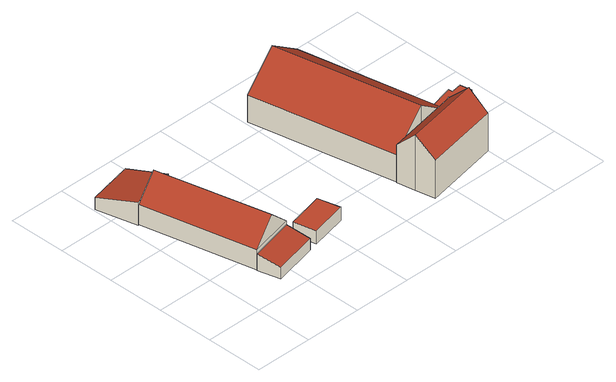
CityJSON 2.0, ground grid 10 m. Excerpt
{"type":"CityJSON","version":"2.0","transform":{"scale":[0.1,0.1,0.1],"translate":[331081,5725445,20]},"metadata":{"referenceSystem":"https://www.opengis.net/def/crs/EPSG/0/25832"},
"CityObjects":{
"building1":{"type":"Building","attributes":{"Geometrietyp2DReferenz":"3000","Gemeindeschluessel":"05170048","function":"31001_2720","roofType":"2100","measuredHeight":3.02},"address":[{"country":"Germany","locality":"Wesel","thoroughfareNumber":"191","thoroughfareName":"Zur Bauerschaft"}],"geometry":[{"type":"Solid","lod":"2","boundaries":[[[[0,1,2,3]],[[4,5,1,0]],[[6,7,5,4]],[[3,2,7,6]],[[4,0,3,6]],[[1,5,7,2]]]],"semantics":{"surfaces":[{"type":"WallSurface"},{"type":"RoofSurface"},{"type":"GroundSurface"}],"values":[[0,0,0,0,1,2]]}}]},
"building2":{"type":"Building","attributes":{"Geometrietyp2DReferenz":"3000","Gemeindeschluessel":"05170048","function":"31001_2720","roofType":"3100","measuredHeight":7.33},"address":[{"country":"Germany","locality":"Wesel","thoroughfareNumber":"191","thoroughfareName":"Zur Bauerschaft"}],"geometry":[{"type":"Solid","lod":"2","boundaries":[[[[8,9,10,11]],[[12,13,9,8]],[[14,15,13,12]],[[11,10,15,14]],[[8,16,12]],[[14,17,11]],[[11,17,16,8]],[[12,16,17,14]],[[9,13,15,10]]]],"semantics":{"surfaces":[{"type":"WallSurface"},{"type":"RoofSurface"},{"type":"GroundSurface"}],"values":[[0,0,0,0,0,0,1,1,2]]}}]},
"building3":{"type":"Building","attributes":{"Geometrietyp2DReferenz":"3000","Gemeindeschluessel":"05170048","function":"31001_2720","roofType":"2100","measuredHeight":4.12},"address":[{"country":"Germany","locality":"Wesel","thoroughfareNumber":"191","thoroughfareName":"Zur Bauerschaft"}],"geometry":[{"type":"Solid","lod":"2","boundaries":[[[[18,19,20,21]],[[22,23,19,18]],[[24,25,23,22]],[[21,20,25,24]],[[22,18,21,24]],[[19,23,25,20]]]],"semantics":{"surfaces":[{"type":"WallSurface"},{"type":"RoofSurface"},{"type":"GroundSurface"}],"values":[[0,0,0,0,1,2]]}}]},
"building4":{"type":"Building","attributes":{"Geometrietyp2DReferenz":"3000","Gemeindeschluessel":"05170048","function":"31001_2463","roofType":"1000","measuredHeight":2.38},"address":[{"country":"Germany","locality":"Wesel","thoroughfareNumber":"191","thoroughfareName":"Zur Bauerschaft"}],"geometry":[{"type":"Solid","lod":"2","boundaries":[[[[26,27,28,29]],[[30,31,27,26]],[[32,33,31,30]],[[29,28,33,32]],[[30,26,29,32]],[[27,31,33,28]]]],"semantics":{"surfaces":[{"type":"WallSurface"},{"type":"RoofSurface"},{"type":"GroundSurface"}],"values":[[0,0,0,0,1,2]]}}]},
"building5":{"type":"Building","attributes":{"name":"Wüstenhof","Geometrietyp2DReferenz":"3000","Gemeindeschluessel":"05170048","function":"31001_1210","roofType":"3100","measuredHeight":9.95},"address":[{"country":"Germany","locality":"Wesel","thoroughfareNumber":"191","thoroughfareName":"Zur Bauerschaft"}],"geometry":[{"type":"Solid","lod":"2","boundaries":[[[[34,35,36,37]],[[38,39,35,34]],[[40,41,39,38]],[[42,43,41,40]],[[44,45,43,42]],[[46,47,45,44]],[[48,49,47,46]],[[37,36,49,48]],[[44,42,40,38,34,46]],[[37,48,46,34]],[[35,39,41,43,45,47,49,36]]]],"semantics":{"surfaces":[{"type":"WallSurface"},{"type":"RoofSurface"},{"type":"GroundSurface"}],"values":[[0,0,0,0,0,0,0,0,1,1,2]]}}]},
"building6":{"type":"Building","attributes":{"Geometrietyp2DReferenz":"3000","Gemeindeschluessel":"05170048","function":"31001_2720","roofType":"3100","measuredHeight":9.76},"address":[{"country":"Germany","locality":"Wesel","thoroughfareNumber":"191","thoroughfareName":"Zur Bauerschaft"}],"geometry":[{"type":"Solid","lod":"2","boundaries":[[[[50,51,52,53]],[[54,55,51,50]],[[56,57,55,54]],[[58,59,57,56]],[[60,61,59,58]],[[62,63,61,60]],[[53,52,63,62]],[[53,62,60,50]],[[58,56,54,50,60]],[[51,55,57,59,61,63,52]]]],"semantics":{"surfaces":[{"type":"WallSurface"},{"type":"RoofSurface"},{"type":"GroundSurface"}],"values":[[0,0,0,0,0,0,0,1,1,2]]}}]},
"building7":{"type":"Building","attributes":{"Geometrietyp2DReferenz":"3000","Gemeindeschluessel":"05170048","function":"31001_2720","roofType":"1000","measuredHeight":4.24},"address":[{"country":"Germany","locality":"Wesel","thoroughfareNumber":"191","thoroughfareName":"Zur Bauerschaft"}],"geometry":[{"type":"Solid","lod":"2","boundaries":[[[[64,65,66,67]],[[68,69,65,64]],[[70,71,69,68]],[[72,73,71,70]],[[74,75,73,72]],[[76,77,75,74]],[[78,79,77,76]],[[67,66,79,78]],[[76,74,72,70,68,64,67,78]],[[65,69,71,73,75,77,79,66]]]],"semantics":{"surfaces":[{"type":"WallSurface"},{"type":"RoofSurface"},{"type":"GroundSurface"}],"values":[[0,0,0,0,0,0,0,0,1,2]]}}]}
},
"vertices":[
[153,49,30],[153,49,9],[144,88,9],[144,88,39],[75,30,30],[75,30,9],[65,69,39],[65,69,9],
[144,88,46],[144,88,10],[99,283,10],[99,283,46],[65,69,46],[65,69,10],[21,265,46],[21,265,10],[105,79,83],[60,274,83],
[3,336,31],[3,336,9],[21,265,9],[21,265,50],[82,353,31],[82,353,9],[99,283,50],[99,283,9],
[231,65,36],[231,65,12],[222,104,12],[222,104,36],[167,50,36],[167,50,12],[158,89,36],[158,89,12],
[357,39,112],[357,39,12],[364,6,12],[364,6,80],[351,72,80],[351,72,12],[479,97,80],[479,97,12],[484,99,80],[484,99,12],[484,98,80],[484,98,12],[491,65,112],[491,65,12],[497,32,80],[497,32,12],
[364,337,110],[364,337,13],[301,324,13],[301,324,62],[428,350,62],[428,350,13],[473,125,62],[473,125,13],[479,97,62],[479,97,13],[415,85,110],[415,85,13],[351,72,62],[351,72,13],
[523,130,53],[523,130,11],[522,137,11],[522,137,53],[541,133,53],[541,133,11],[545,113,53],[545,113,11],[484,98,53],[484,98,11],[484,99,53],[484,99,11],[479,97,53],[479,97,11],[473,125,53],[473,125,11]
]}
